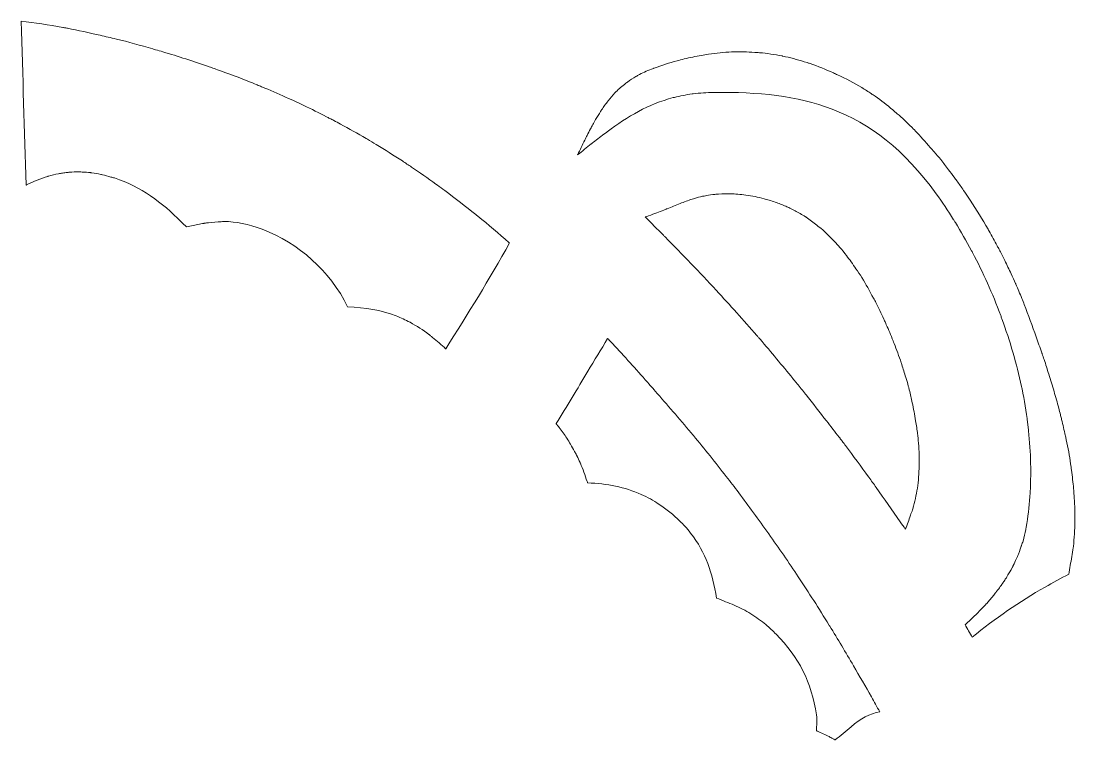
# Model space of a CAD drawing. Header units: millimetres. Extents: x -416 to 1516, y -417 to 43.
# Drawn here: x 792.47 to 811.05, y -104.96 to -92.29 of the extents above; entities that cross this region are included whole.
import ezdxf

# ---------------------------------------------------------------- set-up
doc = ezdxf.new("R2010")
doc.units = ezdxf.units.MM
doc.header["$MEASUREMENT"] = 0
doc.layers.add('Layer 2', color=7, linetype='Continuous')

msp = doc.modelspace()

# ---------------------------------------------------------------- linework, layer by layer
at = {"layer": 'Layer 2', "lineweight": 0}
for points, knots in [([(792.476, -92.291), (792.716, -92.319), (792.961, -92.358), (793.209, -92.402), (793.218, -92.404), (793.227, -92.405), (793.236, -92.407), (793.255, -92.41), (793.273, -92.414), (793.292, -92.417), (793.48, -92.452), (793.674, -92.496), (793.868, -92.541), (793.963, -92.563), (794.057, -92.582), (794.153, -92.606), (794.363, -92.659), (794.578, -92.718), (794.796, -92.781), (794.812, -92.786), (794.828, -92.791), (794.844, -92.795), (794.887, -92.807), (794.93, -92.819), (794.974, -92.832), (795.24, -92.912), (795.512, -93), (795.791, -93.096), (795.803, -93.1), (795.816, -93.104), (795.829, -93.109), (795.865, -93.121), (795.899, -93.134), (795.933, -93.147), (796.13, -93.217), (796.324, -93.289), (796.514, -93.365), (796.548, -93.378), (796.581, -93.392), (796.614, -93.406), (796.64, -93.417), (796.667, -93.428), (796.694, -93.439), (796.718, -93.45), (796.742, -93.46), (796.767, -93.47), (796.909, -93.529), (797.05, -93.589), (797.188, -93.652), (797.247, -93.678), (797.305, -93.706), (797.363, -93.733), (797.394, -93.748), (797.425, -93.763), (797.456, -93.778), (797.59, -93.842), (797.724, -93.907), (797.855, -93.975), (797.875, -93.985), (797.895, -93.995), (797.915, -94.006), (797.938, -94.017), (797.96, -94.029), (797.983, -94.041), (798.023, -94.062), (798.062, -94.084), (798.101, -94.105), (798.253, -94.187), (798.404, -94.27), (798.553, -94.357), (798.561, -94.362), (798.568, -94.366), (798.576, -94.371), (798.628, -94.401), (798.679, -94.433), (798.73, -94.464), (798.886, -94.559), (799.041, -94.655), (799.194, -94.755), (799.248, -94.79), (799.301, -94.827), (799.355, -94.863), (799.498, -94.959), (799.64, -95.058), (799.781, -95.161), (799.823, -95.19), (799.864, -95.22), (799.905, -95.25), (799.917, -95.259), (799.93, -95.268), (799.942, -95.278), (800.125, -95.413), (800.306, -95.554), (800.487, -95.699), (800.499, -95.709), (800.511, -95.719), (800.524, -95.729), (800.708, -95.877), (800.89, -96.031), (801.072, -96.19), (801.076, -96.193), (801.08, -96.197), (801.084, -96.2), (800.725, -96.833), (800.348, -97.453), (799.957, -98.065), (799.957, -98.065), (799.957, -98.064), (799.956, -98.064), (799.956, -98.064), (799.956, -98.064), (799.956, -98.064), (799.884, -97.992), (799.805, -97.928), (799.725, -97.865), (799.724, -97.864), (799.723, -97.863), (799.723, -97.863), (799.717, -97.858), (799.711, -97.853), (799.705, -97.847), (799.698, -97.842), (799.692, -97.837), (799.686, -97.831), (799.685, -97.83), (799.684, -97.83), (799.684, -97.829), (799.682, -97.828), (799.681, -97.827), (799.679, -97.825), (799.675, -97.821), (799.67, -97.817), (799.666, -97.814), (799.665, -97.813), (799.665, -97.813), (799.665, -97.813), (799.664, -97.813), (799.664, -97.812), (799.664, -97.812), (799.664, -97.812), (799.664, -97.812), (799.664, -97.812), (799.664, -97.812), (799.663, -97.812), (799.663, -97.812), (799.663, -97.811), (799.662, -97.81), (799.661, -97.81), (799.557, -97.732), (799.447, -97.662), (799.328, -97.598), (799.247, -97.553), (799.166, -97.518), (799.085, -97.486), (798.812, -97.379), (798.539, -97.337), (798.229, -97.325), (797.915, -96.683), (797.368, -96.208), (796.724, -95.959), (796.724, -95.959), (796.723, -95.959), (796.723, -95.959), (796.475, -95.863), (796.261, -95.823), (796.049, -95.822), (796.049, -95.822), (796.049, -95.822), (796.049, -95.822), (796.033, -95.822), (796.016, -95.825), (796.001, -95.826), (795.927, -95.827), (795.853, -95.833), (795.779, -95.843), (795.754, -95.846), (795.728, -95.849), (795.703, -95.853), (795.698, -95.854), (795.694, -95.854), (795.69, -95.855), (795.682, -95.856), (795.676, -95.857), (795.668, -95.858), (795.652, -95.861), (795.634, -95.864), (795.617, -95.867), (795.543, -95.882), (795.467, -95.898), (795.388, -95.917), (795.388, -95.918), (795.387, -95.918), (795.387, -95.918), (795.357, -95.886), (795.324, -95.857), (795.294, -95.826), (794.957, -95.486), (794.589, -95.208), (794.12, -95.055), (794.099, -95.048), (794.079, -95.044), (794.058, -95.038), (794.058, -95.038), (794.057, -95.038), (794.056, -95.038), (794.007, -95.023), (793.957, -95.008), (793.908, -94.997), (793.908, -94.997), (793.908, -94.997), (793.908, -94.997), (793.908, -94.997), (793.908, -94.997), (793.908, -94.997), (793.908, -94.997), (793.908, -94.997), (793.908, -94.997), (793.908, -94.997), (793.908, -94.997), (793.908, -94.997), (793.897, -94.995), (793.887, -94.994), (793.877, -94.992), (793.825, -94.981), (793.774, -94.972), (793.723, -94.965), (793.723, -94.965), (793.723, -94.965), (793.723, -94.965), (793.718, -94.964), (793.713, -94.963), (793.708, -94.963), (793.705, -94.962), (793.702, -94.962), (793.699, -94.961), (793.699, -94.961), (793.699, -94.961), (793.699, -94.961), (793.698, -94.961), (793.698, -94.961), (793.698, -94.961), (793.697, -94.961), (793.697, -94.961), (793.697, -94.961), (793.697, -94.961), (793.697, -94.961), (793.697, -94.961), (793.697, -94.961), (793.697, -94.961), (793.697, -94.961), (793.651, -94.955), (793.605, -94.953), (793.56, -94.951), (793.558, -94.951), (793.557, -94.951), (793.555, -94.951), (793.555, -94.951), (793.555, -94.951), (793.555, -94.951), (793.554, -94.951), (793.553, -94.95), (793.551, -94.95), (793.535, -94.95), (793.518, -94.948), (793.502, -94.948), (793.502, -94.948), (793.502, -94.948), (793.502, -94.948), (793.502, -94.948), (793.502, -94.948), (793.501, -94.948), (793.501, -94.948), (793.5, -94.948), (793.5, -94.948), (793.44, -94.947), (793.382, -94.95), (793.323, -94.954), (793.32, -94.955), (793.317, -94.955), (793.313, -94.955), (793.306, -94.956), (793.298, -94.958), (793.291, -94.958), (793.291, -94.958), (793.29, -94.958), (793.29, -94.958), (793.262, -94.961), (793.233, -94.966), (793.205, -94.97), (793.181, -94.974), (793.158, -94.976), (793.134, -94.98), (793.133, -94.98), (793.132, -94.981), (793.131, -94.981), (793.131, -94.981), (793.131, -94.981), (793.131, -94.981), (793.073, -94.992), (793.015, -95.006), (792.958, -95.023), (792.953, -95.024), (792.949, -95.025), (792.945, -95.026), (792.945, -95.026), (792.945, -95.026), (792.945, -95.026), (792.82, -95.063), (792.697, -95.114), (792.572, -95.177), (792.57, -95.178), (792.567, -95.179), (792.564, -95.18), (792.534, -94.217), (792.504, -93.254), (792.474, -92.29), (792.474, -92.29), (792.475, -92.29), (792.476, -92.291)], [0, 0, 0, 0, 1, 1, 1, 2, 2, 2, 3, 3, 3, 4, 4, 4, 5, 5, 5, 6, 6, 6, 7, 7, 7, 8, 8, 8, 9, 9, 9, 10, 10, 10, 11, 11, 11, 12, 12, 12, 13, 13, 13, 14, 14, 14, 15, 15, 15, 16, 16, 16, 17, 17, 17, 18, 18, 18, 19, 19, 19, 20, 20, 20, 21, 21, 21, 22, 22, 22, 23, 23, 23, 24, 24, 24, 25, 25, 25, 26, 26, 26, 27, 27, 27, 28, 28, 28, 29, 29, 29, 30, 30, 30, 31, 31, 31, 32, 32, 32, 33, 33, 33, 34, 34, 34, 35, 35, 35, 36, 36, 36, 37, 37, 37, 38, 38, 38, 39, 39, 39, 40, 40, 40, 41, 41, 41, 42, 42, 42, 43, 43, 43, 44, 44, 44, 45, 45, 45, 46, 46, 46, 47, 47, 47, 48, 48, 48, 49, 49, 49, 50, 50, 50, 51, 51, 51, 52, 52, 52, 53, 53, 53, 54, 54, 54, 55, 55, 55, 56, 56, 56, 57, 57, 57, 58, 58, 58, 59, 59, 59, 60, 60, 60, 61, 61, 61, 62, 62, 62, 63, 63, 63, 64, 64, 64, 65, 65, 65, 66, 66, 66, 67, 67, 67, 68, 68, 68, 69, 69, 69, 70, 70, 70, 71, 71, 71, 72, 72, 72, 73, 73, 73, 74, 74, 74, 75, 75, 75, 76, 76, 76, 77, 77, 77, 78, 78, 78, 79, 79, 79, 80, 80, 80, 81, 81, 81, 82, 82, 82, 83, 83, 83, 84, 84, 84, 85, 85, 85, 86, 86, 86, 87, 87, 87, 88, 88, 88, 89, 89, 89, 90, 90, 90, 91, 91, 91, 92, 92, 92, 93, 93, 93, 94, 94, 94, 95, 95, 95, 96, 96, 96, 97, 97, 97, 98, 98, 98, 99, 99, 99, 100, 100, 100, 101, 101, 101, 102, 102, 102, 103, 103, 103, 104, 104, 104, 105, 105, 105, 106, 106, 106, 106]), ([(802.407, -94.389), (802.421, -94.36), (802.436, -94.332), (802.45, -94.304), (802.469, -94.265), (802.489, -94.229), (802.508, -94.191), (802.521, -94.166), (802.534, -94.14), (802.548, -94.115), (802.565, -94.084), (802.582, -94.054), (802.599, -94.023), (802.627, -93.975), (802.657, -93.928), (802.687, -93.882), (802.693, -93.873), (802.698, -93.863), (802.704, -93.854), (802.722, -93.828), (802.738, -93.802), (802.756, -93.777), (802.776, -93.749), (802.8, -93.725), (802.821, -93.698), (802.858, -93.65), (802.894, -93.601), (802.937, -93.557), (802.988, -93.503), (803.045, -93.454), (803.105, -93.406), (803.123, -93.392), (803.142, -93.379), (803.161, -93.365), (803.207, -93.331), (803.257, -93.299), (803.31, -93.268), (803.315, -93.265), (803.321, -93.262), (803.327, -93.259), (803.342, -93.249), (803.358, -93.24), (803.375, -93.231), (803.449, -93.192), (803.528, -93.155), (803.616, -93.123), (803.616, -93.123), (803.616, -93.123), (803.616, -93.123), (803.616, -93.123), (803.616, -93.122), (803.616, -93.122), (803.621, -93.121), (803.626, -93.12), (803.63, -93.118), (803.766, -93.069), (803.899, -93.027), (804.033, -92.99), (804.076, -92.979), (804.118, -92.969), (804.161, -92.958), (804.262, -92.933), (804.362, -92.912), (804.462, -92.894), (804.504, -92.887), (804.546, -92.879), (804.588, -92.873), (804.724, -92.853), (804.86, -92.838), (804.995, -92.833), (804.996, -92.833), (804.997, -92.832), (804.998, -92.832), (805.004, -92.832), (805.01, -92.833), (805.016, -92.833), (805.145, -92.828), (805.274, -92.832), (805.403, -92.841), (805.431, -92.843), (805.459, -92.845), (805.487, -92.847), (805.62, -92.859), (805.753, -92.878), (805.886, -92.905), (805.89, -92.906), (805.894, -92.907), (805.897, -92.908), (805.913, -92.911), (805.928, -92.915), (805.944, -92.918), (806.07, -92.946), (806.197, -92.98), (806.324, -93.022), (806.342, -93.028), (806.36, -93.033), (806.378, -93.039), (806.515, -93.085), (806.653, -93.141), (806.791, -93.204), (806.803, -93.209), (806.815, -93.215), (806.827, -93.221), (806.839, -93.226), (806.851, -93.232), (806.864, -93.238), (807.005, -93.305), (807.148, -93.379), (807.292, -93.463), (807.348, -93.496), (807.403, -93.534), (807.458, -93.57), (807.481, -93.585), (807.504, -93.599), (807.527, -93.615), (807.631, -93.688), (807.733, -93.769), (807.834, -93.854), (807.86, -93.876), (807.887, -93.899), (807.913, -93.922), (808, -93.998), (808.086, -94.078), (808.17, -94.162), (808.184, -94.176), (808.198, -94.189), (808.212, -94.203), (808.219, -94.21), (808.225, -94.217), (808.232, -94.224), (808.323, -94.317), (808.41, -94.418), (808.497, -94.518), (808.519, -94.544), (808.542, -94.567), (808.564, -94.593), (808.603, -94.639), (808.642, -94.684), (808.68, -94.731), (808.727, -94.79), (808.773, -94.85), (808.819, -94.91), (808.852, -94.954), (808.886, -94.997), (808.919, -95.042), (808.934, -95.063), (808.95, -95.085), (808.966, -95.106), (809.005, -95.161), (809.043, -95.217), (809.082, -95.273), (809.113, -95.317), (809.144, -95.362), (809.175, -95.408), (809.183, -95.42), (809.192, -95.433), (809.2, -95.446), (809.311, -95.615), (809.416, -95.787), (809.515, -95.958), (809.521, -95.969), (809.527, -95.98), (809.533, -95.99), (809.582, -96.077), (809.629, -96.163), (809.675, -96.25), (809.687, -96.271), (809.699, -96.293), (809.711, -96.314), (809.72, -96.331), (809.729, -96.349), (809.738, -96.367), (809.738, -96.367), (809.738, -96.368), (809.739, -96.369), (809.763, -96.415), (809.785, -96.461), (809.808, -96.507), (809.848, -96.586), (809.885, -96.664), (809.921, -96.741), (809.948, -96.8), (809.975, -96.858), (810.001, -96.916), (810.002, -96.919), (810.003, -96.921), (810.004, -96.924), (810.042, -97.01), (810.076, -97.093), (810.109, -97.176), (810.124, -97.212), (810.14, -97.25), (810.153, -97.285), (810.225, -97.472), (810.295, -97.662), (810.363, -97.853), (810.396, -97.946), (810.429, -98.039), (810.461, -98.133), (810.462, -98.136), (810.463, -98.138), (810.464, -98.141), (810.465, -98.144), (810.466, -98.148), (810.467, -98.151), (810.479, -98.186), (810.491, -98.22), (810.503, -98.255), (810.532, -98.341), (810.558, -98.427), (810.585, -98.513), (810.617, -98.614), (810.648, -98.714), (810.678, -98.815), (810.706, -98.913), (810.734, -99.011), (810.76, -99.109), (810.771, -99.148), (810.781, -99.188), (810.791, -99.227), (810.792, -99.23), (810.793, -99.234), (810.794, -99.237), (810.8, -99.262), (810.805, -99.287), (810.811, -99.312), (810.834, -99.405), (810.856, -99.497), (810.876, -99.589), (810.877, -99.595), (810.879, -99.601), (810.88, -99.606), (810.885, -99.628), (810.89, -99.65), (810.894, -99.671), (810.924, -99.812), (810.949, -99.953), (810.97, -100.094), (810.975, -100.13), (810.98, -100.166), (810.985, -100.202), (811, -100.311), (811.012, -100.42), (811.021, -100.528), (811.025, -100.569), (811.029, -100.609), (811.031, -100.65), (811.04, -100.778), (811.045, -100.906), (811.045, -101.032), (811.045, -101.045), (811.045, -101.058), (811.045, -101.07), (811.045, -101.082), (811.045, -101.094), (811.045, -101.106), (811.043, -101.254), (811.035, -101.4), (811.018, -101.546), (811.018, -101.546), (811.016, -101.57), (811.016, -101.57), (811.003, -101.675), (810.982, -101.778), (810.963, -101.881), (810.953, -101.933), (810.948, -101.986), (810.936, -102.037), (810.795, -102.108), (810.657, -102.183), (810.52, -102.262), (810.067, -102.521), (809.638, -102.817), (809.236, -103.147), (809.194, -103.073), (809.15, -103), (809.11, -102.927), (809.175, -102.869), (809.239, -102.81), (809.301, -102.749), (809.316, -102.734), (809.329, -102.719), (809.344, -102.704), (809.356, -102.692), (809.366, -102.681), (809.377, -102.669), (809.408, -102.638), (809.439, -102.606), (809.469, -102.574), (809.474, -102.569), (809.478, -102.563), (809.483, -102.558), (809.483, -102.558), (809.483, -102.558), (809.484, -102.557), (809.484, -102.557), (809.485, -102.556), (809.485, -102.556), (809.489, -102.552), (809.493, -102.548), (809.497, -102.544), (809.497, -102.544), (809.497, -102.544), (809.497, -102.544), (809.505, -102.534), (809.513, -102.525), (809.521, -102.516), (809.521, -102.516), (809.521, -102.515), (809.521, -102.515), (809.529, -102.506), (809.537, -102.497), (809.545, -102.488), (809.546, -102.487), (809.546, -102.486), (809.547, -102.485), (809.554, -102.477), (809.56, -102.469), (809.567, -102.461), (809.57, -102.457), (809.573, -102.454), (809.575, -102.451), (809.577, -102.449), (809.578, -102.448), (809.579, -102.446), (809.595, -102.428), (809.612, -102.409), (809.627, -102.389), (809.636, -102.378), (809.645, -102.367), (809.653, -102.356), (809.654, -102.355), (809.655, -102.354), (809.656, -102.353), (809.661, -102.346), (809.666, -102.34), (809.671, -102.334), (809.676, -102.328), (809.68, -102.323), (809.684, -102.317), (809.684, -102.317), (809.684, -102.317), (809.684, -102.317), (809.69, -102.309), (809.696, -102.301), (809.702, -102.293), (809.721, -102.267), (809.74, -102.241), (809.758, -102.215), (809.762, -102.209), (809.766, -102.204), (809.77, -102.199), (809.772, -102.196), (809.774, -102.194), (809.775, -102.191), (809.777, -102.189), (809.778, -102.187), (809.779, -102.185), (809.793, -102.166), (809.805, -102.146), (809.818, -102.126), (809.821, -102.122), (809.824, -102.118), (809.826, -102.114), (809.826, -102.114), (809.827, -102.114), (809.827, -102.113), (809.83, -102.108), (809.833, -102.102), (809.837, -102.097), (809.847, -102.081), (809.856, -102.065), (809.865, -102.05), (809.879, -102.026), (809.895, -102.002), (809.908, -101.977), (809.908, -101.977), (809.909, -101.977), (809.909, -101.977), (809.909, -101.975), (809.911, -101.973), (809.911, -101.971), (809.912, -101.971), (809.912, -101.971), (809.912, -101.971), (809.922, -101.953), (809.931, -101.936), (809.941, -101.918), (809.942, -101.917), (809.943, -101.915), (809.944, -101.913), (809.945, -101.91), (809.947, -101.908), (809.948, -101.905), (809.948, -101.904), (809.949, -101.904), (809.949, -101.904), (809.949, -101.904), (809.949, -101.903), (809.949, -101.903), (809.95, -101.901), (809.951, -101.898), (809.953, -101.895), (809.953, -101.895), (809.953, -101.894), (809.953, -101.894), (809.954, -101.892), (809.955, -101.89), (809.956, -101.888), (809.957, -101.886), (809.958, -101.883), (809.959, -101.881), (809.959, -101.88), (809.959, -101.88), (809.959, -101.88), (809.978, -101.843), (809.995, -101.806), (810.012, -101.769), (810.025, -101.74), (810.038, -101.712), (810.05, -101.683), (810.059, -101.662), (810.066, -101.64), (810.073, -101.618), (810.073, -101.618), (810.074, -101.617), (810.074, -101.616), (810.074, -101.615), (810.075, -101.614), (810.076, -101.612), (810.084, -101.589), (810.092, -101.566), (810.101, -101.543), (810.101, -101.542), (810.101, -101.542), (810.101, -101.542), (810.102, -101.539), (810.103, -101.536), (810.104, -101.533), (810.104, -101.532), (810.104, -101.531), (810.105, -101.53), (810.105, -101.53), (810.105, -101.53), (810.105, -101.53), (810.105, -101.529), (810.105, -101.529), (810.105, -101.528), (810.105, -101.528), (810.105, -101.528), (810.105, -101.528), (810.114, -101.502), (810.123, -101.477), (810.131, -101.451), (810.15, -101.385), (810.165, -101.317), (810.178, -101.248), (810.179, -101.243), (810.181, -101.239), (810.182, -101.235), (810.182, -101.233), (810.182, -101.232), (810.183, -101.231), (810.184, -101.223), (810.187, -101.215), (810.189, -101.207), (810.189, -101.207), (810.189, -101.207), (810.189, -101.207), (810.219, -101.03), (810.238, -100.851), (810.251, -100.671), (810.251, -100.671), (810.251, -100.67), (810.251, -100.67), (810.253, -100.642), (810.255, -100.613), (810.257, -100.584), (810.257, -100.584), (810.257, -100.583), (810.257, -100.583), (810.279, -100.204), (810.264, -99.82), (810.219, -99.436), (810.219, -99.436), (810.219, -99.435), (810.219, -99.435), (810.217, -99.413), (810.215, -99.391), (810.212, -99.369), (810.212, -99.369), (810.212, -99.369), (810.212, -99.369), (810.187, -99.169), (810.154, -98.97), (810.113, -98.772), (810.113, -98.772), (810.113, -98.771), (810.113, -98.771), (810.11, -98.757), (810.106, -98.743), (810.104, -98.73), (810.103, -98.729), (810.103, -98.728), (810.103, -98.727), (810.017, -98.323), (809.901, -97.925), (809.76, -97.539), (809.76, -97.539), (809.76, -97.538), (809.76, -97.537), (809.752, -97.517), (809.745, -97.497), (809.738, -97.477), (809.737, -97.477), (809.737, -97.477), (809.737, -97.477), (809.594, -97.091), (809.427, -96.72), (809.242, -96.37), (809.241, -96.369), (809.241, -96.368), (809.24, -96.367), (809.235, -96.357), (809.23, -96.347), (809.225, -96.337), (809.225, -96.337), (809.225, -96.337), (809.224, -96.336), (809.133, -96.165), (809.038, -96), (808.939, -95.84), (808.938, -95.84), (808.938, -95.839), (808.938, -95.838), (808.928, -95.823), (808.918, -95.808), (808.909, -95.792), (808.909, -95.792), (808.908, -95.792), (808.908, -95.791), (808.809, -95.633), (808.707, -95.48), (808.602, -95.335), (808.602, -95.334), (808.601, -95.333), (808.6, -95.332), (808.032, -94.551), (807.434, -94.098), (806.769, -93.843), (806.145, -93.603), (805.462, -93.539), (804.688, -93.547), (804.688, -93.547), (804.687, -93.547), (804.687, -93.547), (804.686, -93.547), (804.685, -93.547), (804.684, -93.547), (804.556, -93.549), (804.435, -93.558), (804.32, -93.573), (804.313, -93.574), (804.306, -93.574), (804.299, -93.575), (804.19, -93.589), (804.087, -93.61), (803.987, -93.635), (803.987, -93.635), (803.987, -93.635), (803.987, -93.635), (803.98, -93.637), (803.974, -93.638), (803.967, -93.639), (803.525, -93.755), (803.164, -93.972), (802.802, -94.24), (802.797, -94.244), (802.792, -94.247), (802.788, -94.251), (802.782, -94.255), (802.777, -94.259), (802.772, -94.263), (802.701, -94.315), (802.63, -94.37), (802.559, -94.426), (802.55, -94.433), (802.542, -94.439), (802.533, -94.446), (802.529, -94.449), (802.526, -94.452), (802.522, -94.455), (802.443, -94.517), (802.364, -94.581), (802.282, -94.647), (802.325, -94.559), (802.366, -94.473), (802.407, -94.389)], [0, 0, 0, 0, 1, 1, 1, 2, 2, 2, 3, 3, 3, 4, 4, 4, 5, 5, 5, 6, 6, 6, 7, 7, 7, 8, 8, 8, 9, 9, 9, 10, 10, 10, 11, 11, 11, 12, 12, 12, 13, 13, 13, 14, 14, 14, 15, 15, 15, 16, 16, 16, 17, 17, 17, 18, 18, 18, 19, 19, 19, 20, 20, 20, 21, 21, 21, 22, 22, 22, 23, 23, 23, 24, 24, 24, 25, 25, 25, 26, 26, 26, 27, 27, 27, 28, 28, 28, 29, 29, 29, 30, 30, 30, 31, 31, 31, 32, 32, 32, 33, 33, 33, 34, 34, 34, 35, 35, 35, 36, 36, 36, 37, 37, 37, 38, 38, 38, 39, 39, 39, 40, 40, 40, 41, 41, 41, 42, 42, 42, 43, 43, 43, 44, 44, 44, 45, 45, 45, 46, 46, 46, 47, 47, 47, 48, 48, 48, 49, 49, 49, 50, 50, 50, 51, 51, 51, 52, 52, 52, 53, 53, 53, 54, 54, 54, 55, 55, 55, 56, 56, 56, 57, 57, 57, 58, 58, 58, 59, 59, 59, 60, 60, 60, 61, 61, 61, 62, 62, 62, 63, 63, 63, 64, 64, 64, 65, 65, 65, 66, 66, 66, 67, 67, 67, 68, 68, 68, 69, 69, 69, 70, 70, 70, 71, 71, 71, 72, 72, 72, 73, 73, 73, 74, 74, 74, 75, 75, 75, 76, 76, 76, 77, 77, 77, 78, 78, 78, 79, 79, 79, 80, 80, 80, 81, 81, 81, 82, 82, 82, 83, 83, 83, 84, 84, 84, 85, 85, 85, 86, 86, 86, 87, 87, 87, 88, 88, 88, 89, 89, 89, 90, 90, 90, 91, 91, 91, 92, 92, 92, 93, 93, 93, 94, 94, 94, 95, 95, 95, 96, 96, 96, 97, 97, 97, 98, 98, 98, 99, 99, 99, 100, 100, 100, 101, 101, 101, 102, 102, 102, 103, 103, 103, 104, 104, 104, 105, 105, 105, 106, 106, 106, 107, 107, 107, 108, 108, 108, 109, 109, 109, 110, 110, 110, 111, 111, 111, 112, 112, 112, 113, 113, 113, 114, 114, 114, 115, 115, 115, 116, 116, 116, 117, 117, 117, 118, 118, 118, 119, 119, 119, 120, 120, 120, 121, 121, 121, 122, 122, 122, 123, 123, 123, 124, 124, 124, 125, 125, 125, 126, 126, 126, 127, 127, 127, 128, 128, 128, 129, 129, 129, 130, 130, 130, 131, 131, 131, 132, 132, 132, 133, 133, 133, 134, 134, 134, 135, 135, 135, 136, 136, 136, 137, 137, 137, 138, 138, 138, 139, 139, 139, 140, 140, 140, 141, 141, 141, 142, 142, 142, 143, 143, 143, 144, 144, 144, 145, 145, 145, 146, 146, 146, 147, 147, 147, 148, 148, 148, 149, 149, 149, 150, 150, 150, 151, 151, 151, 152, 152, 152, 153, 153, 153, 154, 154, 154, 155, 155, 155, 156, 156, 156, 157, 157, 157, 158, 158, 158, 159, 159, 159, 160, 160, 160, 161, 161, 161, 162, 162, 162, 163, 163, 163, 164, 164, 164, 165, 165, 165, 166, 166, 166, 167, 167, 167, 168, 168, 168, 169, 169, 169, 170, 170, 170, 171, 171, 171, 172, 172, 172, 173, 173, 173, 174, 174, 174, 175, 175, 175, 176, 176, 176, 177, 177, 177, 178, 178, 178, 179, 179, 179, 180, 180, 180, 181, 181, 181, 182, 182, 182, 183, 183, 183, 184, 184, 184, 185, 185, 185, 186, 186, 186, 187, 187, 187, 188, 188, 188, 189, 189, 189, 190, 190, 190, 191, 191, 191, 192, 192, 192, 193, 193, 193, 194, 194, 194, 195, 195, 195, 196, 196, 196, 197, 197, 197, 198, 198, 198, 199, 199, 199, 199]), ([(808.056, -101.241), (808.027, -101.198), (807.997, -101.157), (807.968, -101.114), (807.828, -100.911), (807.687, -100.708), (807.544, -100.507), (807.501, -100.447), (807.457, -100.389), (807.413, -100.329), (807.412, -100.327), (807.411, -100.325), (807.409, -100.323), (807.276, -100.138), (807.142, -99.953), (807.005, -99.771), (807.004, -99.77), (807.003, -99.768), (807.002, -99.767), (806.99, -99.752), (806.979, -99.737), (806.968, -99.722), (806.964, -99.718), (806.961, -99.713), (806.957, -99.709), (806.957, -99.708), (806.956, -99.708), (806.956, -99.707), (806.943, -99.691), (806.93, -99.674), (806.917, -99.657), (806.913, -99.652), (806.909, -99.647), (806.906, -99.642), (806.902, -99.638), (806.899, -99.634), (806.896, -99.63), (806.894, -99.627), (806.891, -99.624), (806.888, -99.62), (806.816, -99.524), (806.74, -99.431), (806.667, -99.336), (806.547, -99.181), (806.429, -99.026), (806.307, -98.873), (806.307, -98.873), (806.306, -98.873), (806.306, -98.873), (806.306, -98.872), (806.306, -98.872), (806.305, -98.872), (806.303, -98.868), (806.301, -98.865), (806.298, -98.862), (806.248, -98.8), (806.198, -98.737), (806.147, -98.675), (806.145, -98.673), (806.143, -98.67), (806.141, -98.668), (806.14, -98.667), (806.14, -98.666), (806.139, -98.665), (806.139, -98.665), (806.137, -98.663), (806.137, -98.663), (806.116, -98.637), (806.094, -98.612), (806.073, -98.587), (805.884, -98.355), (805.693, -98.124), (805.497, -97.896), (805.491, -97.889), (805.485, -97.882), (805.479, -97.875), (805.478, -97.874), (805.477, -97.873), (805.476, -97.872), (805.465, -97.859), (805.455, -97.846), (805.444, -97.834), (805.442, -97.832), (805.441, -97.831), (805.439, -97.829), (805.439, -97.829), (805.439, -97.828), (805.439, -97.828), (805.206, -97.56), (804.968, -97.295), (804.725, -97.034), (804.431, -96.716), (804.131, -96.402), (803.822, -96.093), (803.821, -96.092), (803.819, -96.09), (803.818, -96.089), (803.817, -96.088), (803.815, -96.086), (803.814, -96.085), (803.813, -96.084), (803.812, -96.083), (803.811, -96.082), (803.805, -96.076), (803.799, -96.069), (803.793, -96.063), (803.686, -95.956), (803.58, -95.848), (803.471, -95.742), (803.493, -95.735), (803.511, -95.727), (803.532, -95.72), (803.582, -95.703), (803.631, -95.685), (803.677, -95.668), (803.678, -95.668), (803.678, -95.668), (803.678, -95.668), (803.72, -95.652), (803.759, -95.636), (803.798, -95.621), (803.799, -95.62), (803.8, -95.62), (803.801, -95.619), (803.816, -95.614), (803.829, -95.608), (803.843, -95.602), (803.848, -95.6), (803.853, -95.599), (803.858, -95.597), (803.936, -95.565), (804.012, -95.534), (804.086, -95.505), (804.158, -95.477), (804.228, -95.451), (804.3, -95.428), (804.314, -95.423), (804.328, -95.419), (804.342, -95.415), (804.388, -95.401), (804.435, -95.389), (804.484, -95.378), (804.493, -95.376), (804.501, -95.374), (804.51, -95.373), (804.525, -95.37), (804.54, -95.367), (804.555, -95.364), (804.601, -95.356), (804.65, -95.349), (804.7, -95.344), (804.721, -95.342), (804.742, -95.339), (804.764, -95.338), (804.839, -95.333), (804.919, -95.332), (805.005, -95.335), (805.091, -95.339), (805.184, -95.348), (805.285, -95.362), (805.396, -95.378), (805.502, -95.403), (805.606, -95.431), (805.641, -95.44), (805.674, -95.451), (805.708, -95.462), (805.709, -95.462), (805.709, -95.463), (805.71, -95.463), (805.777, -95.484), (805.843, -95.508), (805.906, -95.534), (805.921, -95.54), (805.936, -95.547), (805.951, -95.553), (805.975, -95.564), (805.999, -95.573), (806.022, -95.585), (806.084, -95.614), (806.143, -95.647), (806.202, -95.682), (806.235, -95.7), (806.268, -95.717), (806.3, -95.738), (806.303, -95.74), (806.307, -95.743), (806.31, -95.746), (806.31, -95.746), (806.31, -95.746), (806.311, -95.746), (806.374, -95.788), (806.434, -95.838), (806.495, -95.887), (806.53, -95.915), (806.567, -95.939), (806.602, -95.969), (806.64, -96.003), (806.676, -96.041), (806.713, -96.077), (806.778, -96.14), (806.841, -96.206), (806.902, -96.277), (806.942, -96.323), (806.98, -96.37), (807.019, -96.42), (807.076, -96.494), (807.132, -96.573), (807.187, -96.655), (807.221, -96.706), (807.256, -96.755), (807.289, -96.809), (807.29, -96.809), (807.29, -96.81), (807.291, -96.811), (807.36, -96.923), (807.428, -97.044), (807.494, -97.17), (807.495, -97.171), (807.495, -97.172), (807.496, -97.172), (807.51, -97.199), (807.525, -97.223), (807.539, -97.251), (807.585, -97.341), (807.632, -97.439), (807.678, -97.541), (807.688, -97.561), (807.697, -97.581), (807.707, -97.602), (807.712, -97.614), (807.717, -97.628), (807.722, -97.64), (807.763, -97.732), (807.803, -97.825), (807.842, -97.923), (807.848, -97.939), (807.854, -97.955), (807.86, -97.97), (807.903, -98.08), (807.945, -98.193), (807.984, -98.31), (807.988, -98.32), (807.991, -98.33), (807.995, -98.341), (808.019, -98.415), (808.041, -98.492), (808.063, -98.568), (808.078, -98.618), (808.095, -98.668), (808.109, -98.72), (808.114, -98.738), (808.119, -98.756), (808.123, -98.774), (808.125, -98.779), (808.126, -98.784), (808.127, -98.789), (808.146, -98.864), (808.161, -98.94), (808.178, -99.015), (808.201, -99.12), (808.221, -99.225), (808.238, -99.331), (808.251, -99.411), (808.264, -99.49), (808.274, -99.57), (808.274, -99.575), (808.276, -99.58), (808.276, -99.586), (808.278, -99.6), (808.279, -99.614), (808.281, -99.628), (808.294, -99.763), (808.301, -99.898), (808.302, -100.032), (808.302, -100.045), (808.301, -100.058), (808.301, -100.072), (808.3, -100.207), (808.293, -100.342), (808.275, -100.474), (808.275, -100.474), (808.275, -100.474), (808.275, -100.475), (808.259, -100.597), (808.234, -100.718), (808.202, -100.835), (808.196, -100.858), (808.19, -100.881), (808.183, -100.903), (808.173, -100.935), (808.158, -100.965), (808.148, -100.997), (808.12, -101.08), (808.094, -101.163), (808.056, -101.241)], [0, 0, 0, 0, 1, 1, 1, 2, 2, 2, 3, 3, 3, 4, 4, 4, 5, 5, 5, 6, 6, 6, 7, 7, 7, 8, 8, 8, 9, 9, 9, 10, 10, 10, 11, 11, 11, 12, 12, 12, 13, 13, 13, 14, 14, 14, 15, 15, 15, 16, 16, 16, 17, 17, 17, 18, 18, 18, 19, 19, 19, 20, 20, 20, 21, 21, 21, 22, 22, 22, 23, 23, 23, 24, 24, 24, 25, 25, 25, 26, 26, 26, 27, 27, 27, 28, 28, 28, 29, 29, 29, 30, 30, 30, 31, 31, 31, 32, 32, 32, 33, 33, 33, 34, 34, 34, 35, 35, 35, 36, 36, 36, 37, 37, 37, 38, 38, 38, 39, 39, 39, 40, 40, 40, 41, 41, 41, 42, 42, 42, 43, 43, 43, 44, 44, 44, 45, 45, 45, 46, 46, 46, 47, 47, 47, 48, 48, 48, 49, 49, 49, 50, 50, 50, 51, 51, 51, 52, 52, 52, 53, 53, 53, 54, 54, 54, 55, 55, 55, 56, 56, 56, 57, 57, 57, 58, 58, 58, 59, 59, 59, 60, 60, 60, 61, 61, 61, 62, 62, 62, 63, 63, 63, 64, 64, 64, 65, 65, 65, 66, 66, 66, 67, 67, 67, 68, 68, 68, 69, 69, 69, 70, 70, 70, 71, 71, 71, 72, 72, 72, 73, 73, 73, 74, 74, 74, 75, 75, 75, 76, 76, 76, 77, 77, 77, 78, 78, 78, 79, 79, 79, 80, 80, 80, 81, 81, 81, 82, 82, 82, 83, 83, 83, 84, 84, 84, 85, 85, 85, 86, 86, 86, 87, 87, 87, 88, 88, 88, 89, 89, 89, 90, 90, 90, 91, 91, 91, 92, 92, 92, 93, 93, 93, 94, 94, 94, 95, 95, 95, 96, 96, 96, 97, 97, 97, 98, 98, 98, 98]), ([(802.461, -98.46), (802.577, -98.267), (802.699, -98.078), (802.811, -97.883), (802.828, -97.902), (802.845, -97.92), (802.863, -97.938), (803.064, -98.154), (803.268, -98.379), (803.473, -98.61), (803.532, -98.676), (803.591, -98.743), (803.65, -98.811), (803.859, -99.049), (804.069, -99.293), (804.282, -99.546), (804.296, -99.563), (804.31, -99.578), (804.323, -99.595), (804.52, -99.828), (804.711, -100.071), (804.902, -100.316), (804.975, -100.41), (805.049, -100.504), (805.121, -100.6), (805.209, -100.716), (805.294, -100.835), (805.38, -100.953), (805.56, -101.198), (805.738, -101.448), (805.913, -101.702), (805.999, -101.829), (806.086, -101.956), (806.171, -102.084), (806.354, -102.36), (806.534, -102.642), (806.71, -102.927), (806.715, -102.934), (806.72, -102.942), (806.724, -102.949), (806.866, -103.179), (807.005, -103.414), (807.143, -103.65), (807.249, -103.832), (807.356, -104.013), (807.461, -104.198), (807.509, -104.285), (807.557, -104.372), (807.605, -104.459), (807.436, -104.497), (807.265, -104.578), (807.101, -104.726), (807.01, -104.808), (806.914, -104.879), (806.822, -104.956), (806.819, -104.954), (806.817, -104.953), (806.814, -104.952), (806.801, -104.945), (806.789, -104.94), (806.776, -104.933), (806.754, -104.922), (806.735, -104.907), (806.713, -104.896), (806.645, -104.861), (806.576, -104.83), (806.507, -104.802), (806.506, -104.801), (806.505, -104.801), (806.504, -104.8), (806.504, -104.8), (806.504, -104.8), (806.504, -104.8), (806.5, -104.798), (806.495, -104.796), (806.491, -104.794), (806.49, -104.697), (806.507, -104.615), (806.492, -104.516), (806.405, -103.936), (806.178, -103.498), (805.781, -103.094), (805.724, -103.036), (805.664, -102.979), (805.6, -102.922), (805.561, -102.888), (805.516, -102.858), (805.472, -102.826), (805.384, -102.763), (805.291, -102.704), (805.19, -102.653), (805.091, -102.602), (804.99, -102.56), (804.89, -102.52), (804.836, -102.498), (804.782, -102.477), (804.73, -102.458), (804.657, -102.014), (804.546, -101.66), (804.272, -101.311), (804.24, -101.27), (804.207, -101.23), (804.171, -101.189), (804.142, -101.158), (804.112, -101.131), (804.083, -101.102), (803.969, -100.988), (803.847, -100.889), (803.718, -100.805), (803.617, -100.738), (803.512, -100.678), (803.402, -100.63), (803.401, -100.63), (803.4, -100.629), (803.4, -100.629), (803.113, -100.503), (802.797, -100.438), (802.458, -100.428), (802.455, -100.418), (802.451, -100.409), (802.447, -100.4), (802.413, -100.29), (802.374, -100.183), (802.33, -100.081), (802.33, -100.081), (802.33, -100.081), (802.33, -100.081), (802.329, -100.078), (802.328, -100.076), (802.327, -100.074), (802.327, -100.074), (802.327, -100.074), (802.327, -100.073), (802.327, -100.073), (802.327, -100.073), (802.327, -100.073), (802.326, -100.072), (802.326, -100.071), (802.326, -100.07), (802.325, -100.07), (802.325, -100.069), (802.325, -100.069), (802.307, -100.027), (802.288, -99.988), (802.269, -99.948), (802.269, -99.947), (802.268, -99.947), (802.268, -99.946), (802.268, -99.946), (802.268, -99.946), (802.268, -99.946), (802.268, -99.946), (802.268, -99.945), (802.268, -99.945), (802.267, -99.944), (802.267, -99.943), (802.266, -99.942), (802.265, -99.94), (802.264, -99.937), (802.262, -99.934), (802.262, -99.934), (802.262, -99.934), (802.262, -99.934), (802.258, -99.924), (802.252, -99.914), (802.247, -99.904), (802.243, -99.897), (802.238, -99.891), (802.235, -99.883), (802.233, -99.881), (802.232, -99.879), (802.231, -99.877), (802.23, -99.875), (802.229, -99.874), (802.228, -99.872), (802.206, -99.829), (802.179, -99.788), (802.155, -99.746), (802.135, -99.711), (802.116, -99.675), (802.094, -99.641), (802.094, -99.641), (802.093, -99.64), (802.093, -99.64), (802.05, -99.575), (802.003, -99.512), (801.954, -99.451), (801.947, -99.441), (801.939, -99.43), (801.931, -99.42), (801.931, -99.419), (801.93, -99.419), (801.93, -99.419), (801.929, -99.418), (801.929, -99.417), (801.928, -99.416), (801.926, -99.413), (801.924, -99.411), (801.922, -99.408), (801.916, -99.4), (801.911, -99.392), (801.904, -99.384), (801.904, -99.383), (801.903, -99.382), (801.902, -99.382), (802.095, -99.079), (802.277, -98.768), (802.461, -98.46)], [0, 0, 0, 0, 1, 1, 1, 2, 2, 2, 3, 3, 3, 4, 4, 4, 5, 5, 5, 6, 6, 6, 7, 7, 7, 8, 8, 8, 9, 9, 9, 10, 10, 10, 11, 11, 11, 12, 12, 12, 13, 13, 13, 14, 14, 14, 15, 15, 15, 16, 16, 16, 17, 17, 17, 18, 18, 18, 19, 19, 19, 20, 20, 20, 21, 21, 21, 22, 22, 22, 23, 23, 23, 24, 24, 24, 25, 25, 25, 26, 26, 26, 27, 27, 27, 28, 28, 28, 29, 29, 29, 30, 30, 30, 31, 31, 31, 32, 32, 32, 33, 33, 33, 34, 34, 34, 35, 35, 35, 36, 36, 36, 37, 37, 37, 38, 38, 38, 39, 39, 39, 40, 40, 40, 41, 41, 41, 42, 42, 42, 43, 43, 43, 44, 44, 44, 45, 45, 45, 46, 46, 46, 47, 47, 47, 48, 48, 48, 49, 49, 49, 50, 50, 50, 51, 51, 51, 52, 52, 52, 53, 53, 53, 54, 54, 54, 55, 55, 55, 56, 56, 56, 57, 57, 57, 58, 58, 58, 59, 59, 59, 60, 60, 60, 61, 61, 61, 62, 62, 62, 63, 63, 63, 64, 64, 64, 65, 65, 65, 66, 66, 66, 67, 67, 67, 68, 68, 68, 69, 69, 69, 69])]:
    msp.add_open_spline(points, degree=3, knots=knots, dxfattribs=at)

doc.saveas('drawing.dxf')
